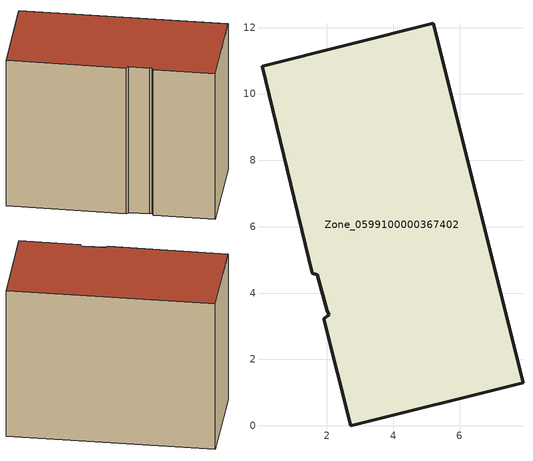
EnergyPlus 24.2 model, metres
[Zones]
Zone_0599100000367402
 floor ground (C_G): 2.07,3.35 2,3.45 1.71,4.55 1.56,4.59 0.04,10.84 5.21,12.13 7.91,1.3 2.71,0 1.9,3.22 z0
 wall outside (C_F): 7.91,1.3 5.21,12.13 0.04,10.84 1.56,4.59 1.71,4.55 2,3.45 2.07,3.35 1.9,3.22 2.71,0 7.91,1.3 z0:8.86
 roof outside (C_R): 2,3.45 2.07,3.35 1.9,3.22 2.71,0 7.91,1.3 5.21,12.13 0.04,10.84 1.56,4.59 1.71,4.55 z8.86
[BUILDING]
Pand.0599100000367402: North Axis=0; Terrain=City; Loads Convergence Tolerance Value=0.04; Temperature Convergence Tolerance Value=0.4; Solar Distribution=FullExterior; Maximum Number of Warmup Days=25; Minimum Number of Warmup Days=1
[Site:Location]
Rotterdam.The.Hague.AP_ZH_NLD Design_Conditions: Latitude=51.96; Longitude=4.45; Time Zone=1; Elevation=-4.5
[SITE:GROUNDTEMPERATURE:BUILDINGSURFACE]
18, 18, 18, 18, 18, 18, 18, 18, 18, 18, 18, 18
[MATERIAL] Thermal Absorptance=0.9; Solar Absorptance=0.7; Visible Absorptance=0.7
Name | Roughness | Thickness | Conductivity | Density | Specific Heat
G.TC.1992-2005 | MediumSmooth | 0.15 | 0.06 | 540 | 1210
F.TC.1992-2005 | Rough | 0.3 | 0.12 | 1920 | 840
R.TC.1992-2005 | MediumRough | 0.2 | 0.08 | 1500 | 1000
[CONSTRUCTION]
C_G: G.TC.1992-2005
C_F: F.TC.1992-2005
C_R: R.TC.1992-2005
[ZONE]
Zone_0599100000367402: Type=1; Multiplier=1; Ceiling Height=Autocalculate; Volume=Autocalculate; Floor Area=autocalculate; Part of Total Floor Area=Yes
[ZONEINFILTRATION:DESIGNFLOWRATE]
Infil_Zone_0599100000367402: Zone or ZoneList or Space or SpaceList=Zone_0599100000367402; Schedule=AlwaysOn; Design Flow Rate Calculation Method=Flow/Area; Flow Rate per Floor Area=0.0015; Constant Term Coefficient=1; Temperature Term Coefficient=0; Velocity Term Coefficient=0; Velocity Squared Term Coefficient=0
[HVACTEMPLATE:ZONE:IDEALLOADSAIRSYSTEM]
Zone_0599100000367402: Maximum Heating Supply Air Temperature=50; Minimum Cooling Supply Air Temperature=13; Maximum Heating Supply Air Humidity Ratio=0.0156; Minimum Cooling Supply Air Humidity Ratio=0.0077; Heating Limit=NoLimit; Cooling Limit=NoLimit; Dehumidification Control Type=ConstantSensibleHeatRatio; Cooling Sensible Heat Ratio=0.7; Dehumidification Setpoint=60; Humidification Control Type=None; Humidification Setpoint=30; Outdoor Air Method=None; Outdoor Air Flow Rate per Person=0.00944; Outdoor Air Flow Rate per Zone Floor Area=0; Outdoor Air Flow Rate per Zone=0; Demand Controlled Ventilation Type=None; Outdoor Air Economizer Type=NoEconomizer; Heat Recovery Type=None; Sensible Heat Recovery Effectiveness=0.7; Latent Heat Recovery Effectiveness=0.65
[ZONECONTROL:THERMOSTAT]
ThermostatControl_Zone_0599100000367402: Zone or ZoneList=Zone_0599100000367402; Control Type Schedule=DualSetpointControlType; Control 1=Thermostat_Zone_0599100000367402; Temperature Difference Between Cutout And Setpoint=0
[THERMOSTATSETPOINT:DUALSETPOINT]
Thermostat_Zone_0599100000367402: Heating Setpoint Temperature Schedule=HeatingSetpoint_Zone_0599100000367402; Cooling Setpoint Temperature Schedule=CoolingSetpoint_Zone_0599100000367402
[SCHEDULE:COMPACT]
HeatingSetpoint_Zone_0599100000367402: Through: 12/31, For: AllDays, Until: 24:00, 21
CoolingSetpoint_Zone_0599100000367402: Through: 12/31, For: AllDays, Until: 24:00, 24
DualSetpointControlType: Through: 12/31, For: AllDays, Until: 24:00, 4
AlwaysOn: Through: 12/31, For: AllDays, Until: 24:00, 1
